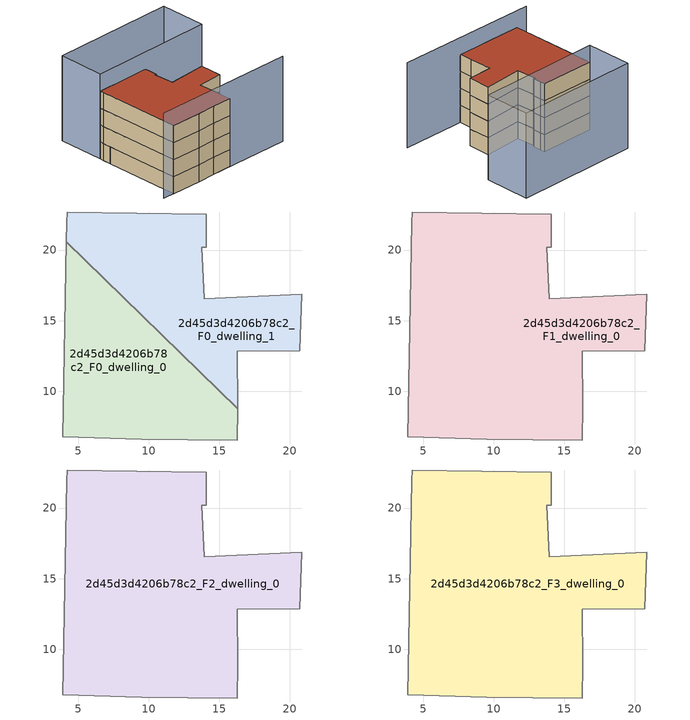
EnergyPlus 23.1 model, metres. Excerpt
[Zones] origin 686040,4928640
2d45d3d4206b78c2_F0_dwelling_0
 floor ground (EU_floor_Construction): 16.32,8.77 16.26,6.55 12.75,6.58 9.49,6.61 3.93,6.79 4.18,20.59 z0
 wall adiabatic (EU_wall_Construction): 3.93,6.79 9.49,6.61 12.75,6.58 16.26,6.55 16.32,8.77 4.18,20.59 3.93,6.79 z0:3
2d45d3d4206b78c2_F0_dwelling_1
 floor ground (EU_floor_Construction): 20.82,16.89 20.69,12.86 16.27,12.84 16.32,8.93 16.32,8.77 4.18,20.59 4.2,21.96 4.22,22.69 14.06,22.54 14.08,21.7 14.08,20.19 13.74,20.2 13.94,16.57 z0
 wall adiabatic (EU_wall_Construction): 20.69,12.86 20.82,16.89 13.94,16.57 13.74,20.2 14.08,20.19 14.08,21.7 14.06,22.54 4.22,22.69 4.2,21.96 4.18,20.59 16.32,8.77 16.32,8.93 16.27,12.84 20.69,12.86 z0:3
2d45d3d4206b78c2_F1_dwelling_0
 floor to 2d45d3d4206b78c2_F0_dwelling_0 (EU_floor_Construction): 16.32,8.77 16.26,6.55 12.75,6.58 9.49,6.61 3.93,6.79 4.18,20.59 z3
 floor to 2d45d3d4206b78c2_F0_dwelling_1 (EU_floor_Construction): 20.82,16.89 20.69,12.86 16.27,12.84 16.32,8.93 16.32,8.77 4.18,20.59 4.2,21.96 4.22,22.69 14.06,22.54 14.08,21.7 14.08,20.19 13.74,20.2 13.94,16.57 z3
 wall adiabatic (EU_wall_Construction): 20.69,12.86 20.82,16.89 13.94,16.57 13.74,20.2 14.08,20.19 14.08,21.7 14.06,22.54 4.22,22.69 4.2,21.96 3.93,6.79 9.49,6.61 12.75,6.58 16.26,6.55 16.32,8.93 16.27,12.84 20.69,12.86 z3:6
2d45d3d4206b78c2_F2_dwelling_0
 floor to 2d45d3d4206b78c2_F1_dwelling_0 (EU_floor_Construction): 20.82,16.89 20.69,12.86 16.27,12.84 16.32,8.93 16.26,6.55 12.75,6.58 9.49,6.61 3.93,6.79 4.2,21.96 4.22,22.69 14.06,22.54 14.08,21.7 14.08,20.19 13.74,20.2 13.94,16.57 z6
 wall adiabatic (EU_wall_Construction): 20.69,12.86 20.82,16.89 13.94,16.57 13.74,20.2 14.08,20.19 14.08,21.7 14.06,22.54 4.22,22.69 4.2,21.96 3.93,6.79 9.49,6.61 12.75,6.58 16.26,6.55 16.32,8.93 16.27,12.84 20.69,12.86 z6:9
2d45d3d4206b78c2_F3_dwelling_0
 floor to 2d45d3d4206b78c2_F2_dwelling_0 (EU_floor_Construction): 20.82,16.89 20.69,12.86 16.27,12.84 16.32,8.93 16.26,6.55 12.75,6.58 9.49,6.61 3.93,6.79 4.2,21.96 4.22,22.69 14.06,22.54 14.08,21.7 14.08,20.19 13.74,20.2 13.94,16.57 z9
 wall adiabatic (EU_wall_Construction): 20.69,12.86 20.82,16.89 13.94,16.57 13.74,20.2 14.08,20.19 14.08,21.7 14.06,22.54 4.22,22.69 4.2,21.96 3.93,6.79 9.49,6.61 12.75,6.58 16.26,6.55 16.32,8.93 16.27,12.84 20.69,12.86 z9:12
 roof outside (EU_roof_Construction): 16.26,6.55 16.32,8.93 16.27,12.84 20.69,12.86 20.82,16.89 13.94,16.57 13.74,20.2 14.08,20.19 14.08,21.7 14.06,22.54 4.22,22.69 4.2,21.96 3.93,6.79 9.49,6.61 12.75,6.58 z12
shading: 1.94,6.96 27.81,6.22 / 26.61,22.35 4.22,22.69 / 4.22,22.69 4.35,30.98 / 4.35,30.98 26.74,30.64 / 26.74,30.64 26.61,22.35 z0:15
[Building]
EU S2 Campaign: North Axis=0; Terrain=City; Solar Distribution=FullExterior
[Site:Location]
Bologna: Latitude=44.5; Longitude=11.25; Time Zone=1; Elevation=37
[SizingPeriod:WeatherFileDays]
AnnualSizingPeriod: Begin Month=1; Begin Day of Month=1; End Month=12; End Day of Month=31; Day of Week for Start Day=Monday; Use Weather File Daylight Saving Period=No; Use Weather File Rain and Snow Indicators=No
[MATERIAL]
EU_InternalMass_Material: Roughness=MediumRough; Thickness=0.1; Conductivity=1; Density=1800; Specific Heat=900; Thermal Absorptance=0.9; Solar Absorptance=0.7; Visible Absorptance=0.7
[MATERIAL:NOMASS] Roughness=MediumRough; Thermal Absorptance=0.9; Solar Absorptance=0.7; Visible Absorptance=0.7
Name | Thermal Resistance
EU_wall_NoMass | 0.937881
EU_roof_NoMass | 0.548572
EU_floor_NoMass | 0.71348
[CONSTRUCTION]
EU_wall_Construction: EU_wall_NoMass
EU_roof_Construction: EU_roof_NoMass
EU_floor_Construction: EU_floor_NoMass
EU_InternalMass_Construction: EU_InternalMass_Material
[ZONE] Type=1; Multiplier=1; Ceiling Height=autocalculate; Floor Area=autocalculate; Part of Total Floor Area=Yes
Name | Volume
2d45d3d4206b78c2_F0_dwelling_0 | 298.198
2d45d3d4206b78c2_F1_dwelling_0 | 596.436
2d45d3d4206b78c2_F2_dwelling_0; 2d45d3d4206b78c2_F3_dwelling_0 | 596.444
2d45d3d4206b78c2_F0_dwelling_1 | 298.236
[INTERNALMASS] Construction=EU_InternalMass_Construction
Name | Zone or ZoneList | Surface Area
2d45d3d4206b78c2_F0_dwelling_0_EU_InternalMass | 2d45d3d4206b78c2_F0_dwelling_0 | 99.3995
2d45d3d4206b78c2_F0_dwelling_1_EU_InternalMass | 2d45d3d4206b78c2_F0_dwelling_1 | 99.412
2d45d3d4206b78c2_F1_dwelling_0_EU_InternalMass | 2d45d3d4206b78c2_F1_dwelling_0 | 198.814
2d45d3d4206b78c2_F2_dwelling_0_EU_InternalMass | 2d45d3d4206b78c2_F2_dwelling_0 | 198.814
2d45d3d4206b78c2_F3_dwelling_0_EU_InternalMass | 2d45d3d4206b78c2_F3_dwelling_0 | 198.814
[OTHEREQUIPMENT] Fuel Type=Electricity; Design Level Calculation Method=Watts/Area; Power per Zone Floor Area=1; Fraction Latent=0; Fraction Radiant=0; Fraction Lost=0; Carbon Dioxide Generation Rate=0; EndUse Subcategory=EU_Step8_InternalGains
Name | Zone or ZoneList or Space or SpaceList | Schedule
EU_Step8_InternalGain_2d45d3d4206b78c2_F0_dwelling_0_f000 | 2d45d3d4206b78c2_F0_dwelling_0 | EU_Step8_GainSchedule_2d45d3d4206b78c2_F0_dwelling_0_f000
EU_Step8_InternalGain_2d45d3d4206b78c2_F0_dwelling_1_f000 | 2d45d3d4206b78c2_F0_dwelling_1 | EU_Step8_GainSchedule_2d45d3d4206b78c2_F0_dwelling_1_f000
EU_Step8_InternalGain_2d45d3d4206b78c2_F1_dwelling_0_f000 | 2d45d3d4206b78c2_F1_dwelling_0 | EU_Step8_GainSchedule_2d45d3d4206b78c2_F1_dwelling_0_f000
EU_Step8_InternalGain_2d45d3d4206b78c2_F2_dwelling_0_f000 | 2d45d3d4206b78c2_F2_dwelling_0 | EU_Step8_GainSchedule_2d45d3d4206b78c2_F2_dwelling_0_f000
EU_Step8_InternalGain_2d45d3d4206b78c2_F3_dwelling_0_f000 | 2d45d3d4206b78c2_F3_dwelling_0 | EU_Step8_GainSchedule_2d45d3d4206b78c2_F3_dwelling_0_f000
[ZONEVENTILATION:DESIGNFLOWRATE] Schedule=EU_AlwaysOn; Design Flow Rate Calculation Method=AirChanges/Hour; Air Changes per Hour=0.687892; Ventilation Type=Natural; Fan Pressure Rise=0; Fan Total Efficiency=1; Constant Term Coefficient=1; Temperature Term Coefficient=0; Velocity Term Coefficient=0; Velocity Squared Term Coefficient=0; Minimum Indoor Temperature=-100; Maximum Indoor Temperature=100; Delta Temperature=-100; Minimum Outdoor Temperature=-100; Maximum Outdoor Temperature=100; Maximum Wind Speed=40
Name | Zone or ZoneList or Space or SpaceList
EU_ConstantAir_2d45d3d4206b78c2_F0_dwelling_0 | 2d45d3d4206b78c2_F0_dwelling_0
EU_ConstantAir_2d45d3d4206b78c2_F0_dwelling_1 | 2d45d3d4206b78c2_F0_dwelling_1
EU_ConstantAir_2d45d3d4206b78c2_F1_dwelling_0 | 2d45d3d4206b78c2_F1_dwelling_0
EU_ConstantAir_2d45d3d4206b78c2_F2_dwelling_0 | 2d45d3d4206b78c2_F2_dwelling_0
EU_ConstantAir_2d45d3d4206b78c2_F3_dwelling_0 | 2d45d3d4206b78c2_F3_dwelling_0
[HVACTEMPLATE:THERMOSTAT] Constant Heating Setpoint=20; Constant Cooling Setpoint=50
EU_HeatOnly_2d45d3d4206b78c2_F0_dwelling_0; EU_HeatOnly_2d45d3d4206b78c2_F0_dwelling_1; EU_HeatOnly_2d45d3d4206b78c2_F1_dwelling_0; EU_HeatOnly_2d45d3d4206b78c2_F2_dwelling_0; EU_HeatOnly_2d45d3d4206b78c2_F3_dwelling_0
[HVACTEMPLATE:ZONE:IDEALLOADSAIRSYSTEM] System Availability Schedule=EU_AlwaysOn; Maximum Heating Supply Air Temperature=50; Minimum Cooling Supply Air Temperature=13; Maximum Heating Supply Air Humidity Ratio=0.0156; Minimum Cooling Supply Air Humidity Ratio=0.0077; Heating Limit=NoLimit; Cooling Limit=NoLimit; Heating Availability Schedule=EU_AlwaysOn; Cooling Availability Schedule=EU_CoolingOff; Dehumidification Control Type=ConstantSensibleHeatRatio; Cooling Sensible Heat Ratio=0.7; Dehumidification Setpoint=60; Humidification Control Type=None; Humidification Setpoint=30; Outdoor Air Method=None; Outdoor Air Flow Rate per Person=0.00944; Outdoor Air Flow Rate per Zone Floor Area=0; Outdoor Air Flow Rate per Zone=0; Demand Controlled Ventilation Type=None; Outdoor Air Economizer Type=NoEconomizer; Heat Recovery Type=None; Sensible Heat Recovery Effectiveness=0.7; Latent Heat Recovery Effectiveness=0.65
Name | Template Thermostat
2d45d3d4206b78c2_F0_dwelling_0 | EU_HeatOnly_2d45d3d4206b78c2_F0_dwelling_0
2d45d3d4206b78c2_F0_dwelling_1 | EU_HeatOnly_2d45d3d4206b78c2_F0_dwelling_1
2d45d3d4206b78c2_F1_dwelling_0 | EU_HeatOnly_2d45d3d4206b78c2_F1_dwelling_0
2d45d3d4206b78c2_F2_dwelling_0 | EU_HeatOnly_2d45d3d4206b78c2_F2_dwelling_0
2d45d3d4206b78c2_F3_dwelling_0 | EU_HeatOnly_2d45d3d4206b78c2_F3_dwelling_0
[SIZING:ZONE] Zone Cooling Design Supply Air Temperature Input Method=SupplyAirTemperature; Zone Cooling Design Supply Air Temperature=13; Zone Heating Design Supply Air Temperature Input Method=SupplyAirTemperature; Zone Heating Design Supply Air Temperature=50; Zone Cooling Design Supply Air Humidity Ratio=0.008; Zone Heating Design Supply Air Humidity Ratio=0.008; Cooling Design Air Flow Method=DesignDay; Cooling Design Air Flow Rate=0; Cooling Minimum Air Flow per Zone Floor Area=0.000762; Cooling Minimum Air Flow=0; Cooling Minimum Air Flow Fraction=0.2; Heating Design Air Flow Method=DesignDay; Heating Design Air Flow Rate=0; Heating Maximum Air Flow per Zone Floor Area=0.002032; Heating Maximum Air Flow=0.141576; Heating Maximum Air Flow Fraction=0.3; Account for Dedicated Outdoor Air System=No; Dedicated Outdoor Air System Control Strategy=NeutralSupplyAir; Dedicated Outdoor Air Low Setpoint Temperature for Design=autosize; Dedicated Outdoor Air High Setpoint Temperature for Design=autosize; Zone Load Sizing Method=Sensible Load Only No Latent Load; Zone Latent Cooling Design Supply Air Humidity Ratio Input Method=HumidityRatioDifference; Zone Cooling Design Supply Air Humidity Ratio Difference=0.005; Zone Latent Heating Design Supply Air Humidity Ratio Input Method=HumidityRatioDifference; Zone Humidification Design Supply Air Humidity Ratio Difference=0.005
2d45d3d4206b78c2_F0_dwelling_0; 2d45d3d4206b78c2_F0_dwelling_1; 2d45d3d4206b78c2_F1_dwelling_0; 2d45d3d4206b78c2_F2_dwelling_0; 2d45d3d4206b78c2_F3_dwelling_0
[SCHEDULE:CONSTANT]
Name | Hourly Value
EU_AlwaysOn | 1
EU_CoolingOff | 0
[SCHEDULE:FILE] Column Number=1; Rows to Skip at Top=0; Number of Hours of Data=8760; Column Separator=Comma; Interpolate to Timestep=No; Minutes per Item=60; Adjust Schedule for Daylight Savings=Yes
Name | File
EU_Step8_GainSchedule_2d45d3d4206b78c2_F0_dwelling_0_f000 | ../../schedules/2d45d3d4206b78c2/2d45d3d4206b78c2_F0_dwelling_0_f000_gain.csv
EU_Step8_GainSchedule_2d45d3d4206b78c2_F0_dwelling_1_f000 | ../../schedules/2d45d3d4206b78c2/2d45d3d4206b78c2_F0_dwelling_1_f000_gain.csv
EU_Step8_GainSchedule_2d45d3d4206b78c2_F1_dwelling_0_f000 | ../../schedules/2d45d3d4206b78c2/2d45d3d4206b78c2_F1_dwelling_0_f000_gain.csv
EU_Step8_GainSchedule_2d45d3d4206b78c2_F2_dwelling_0_f000 | ../../schedules/2d45d3d4206b78c2/2d45d3d4206b78c2_F2_dwelling_0_f000_gain.csv
EU_Step8_GainSchedule_2d45d3d4206b78c2_F3_dwelling_0_f000 | ../../schedules/2d45d3d4206b78c2/2d45d3d4206b78c2_F3_dwelling_0_f000_gain.csv
